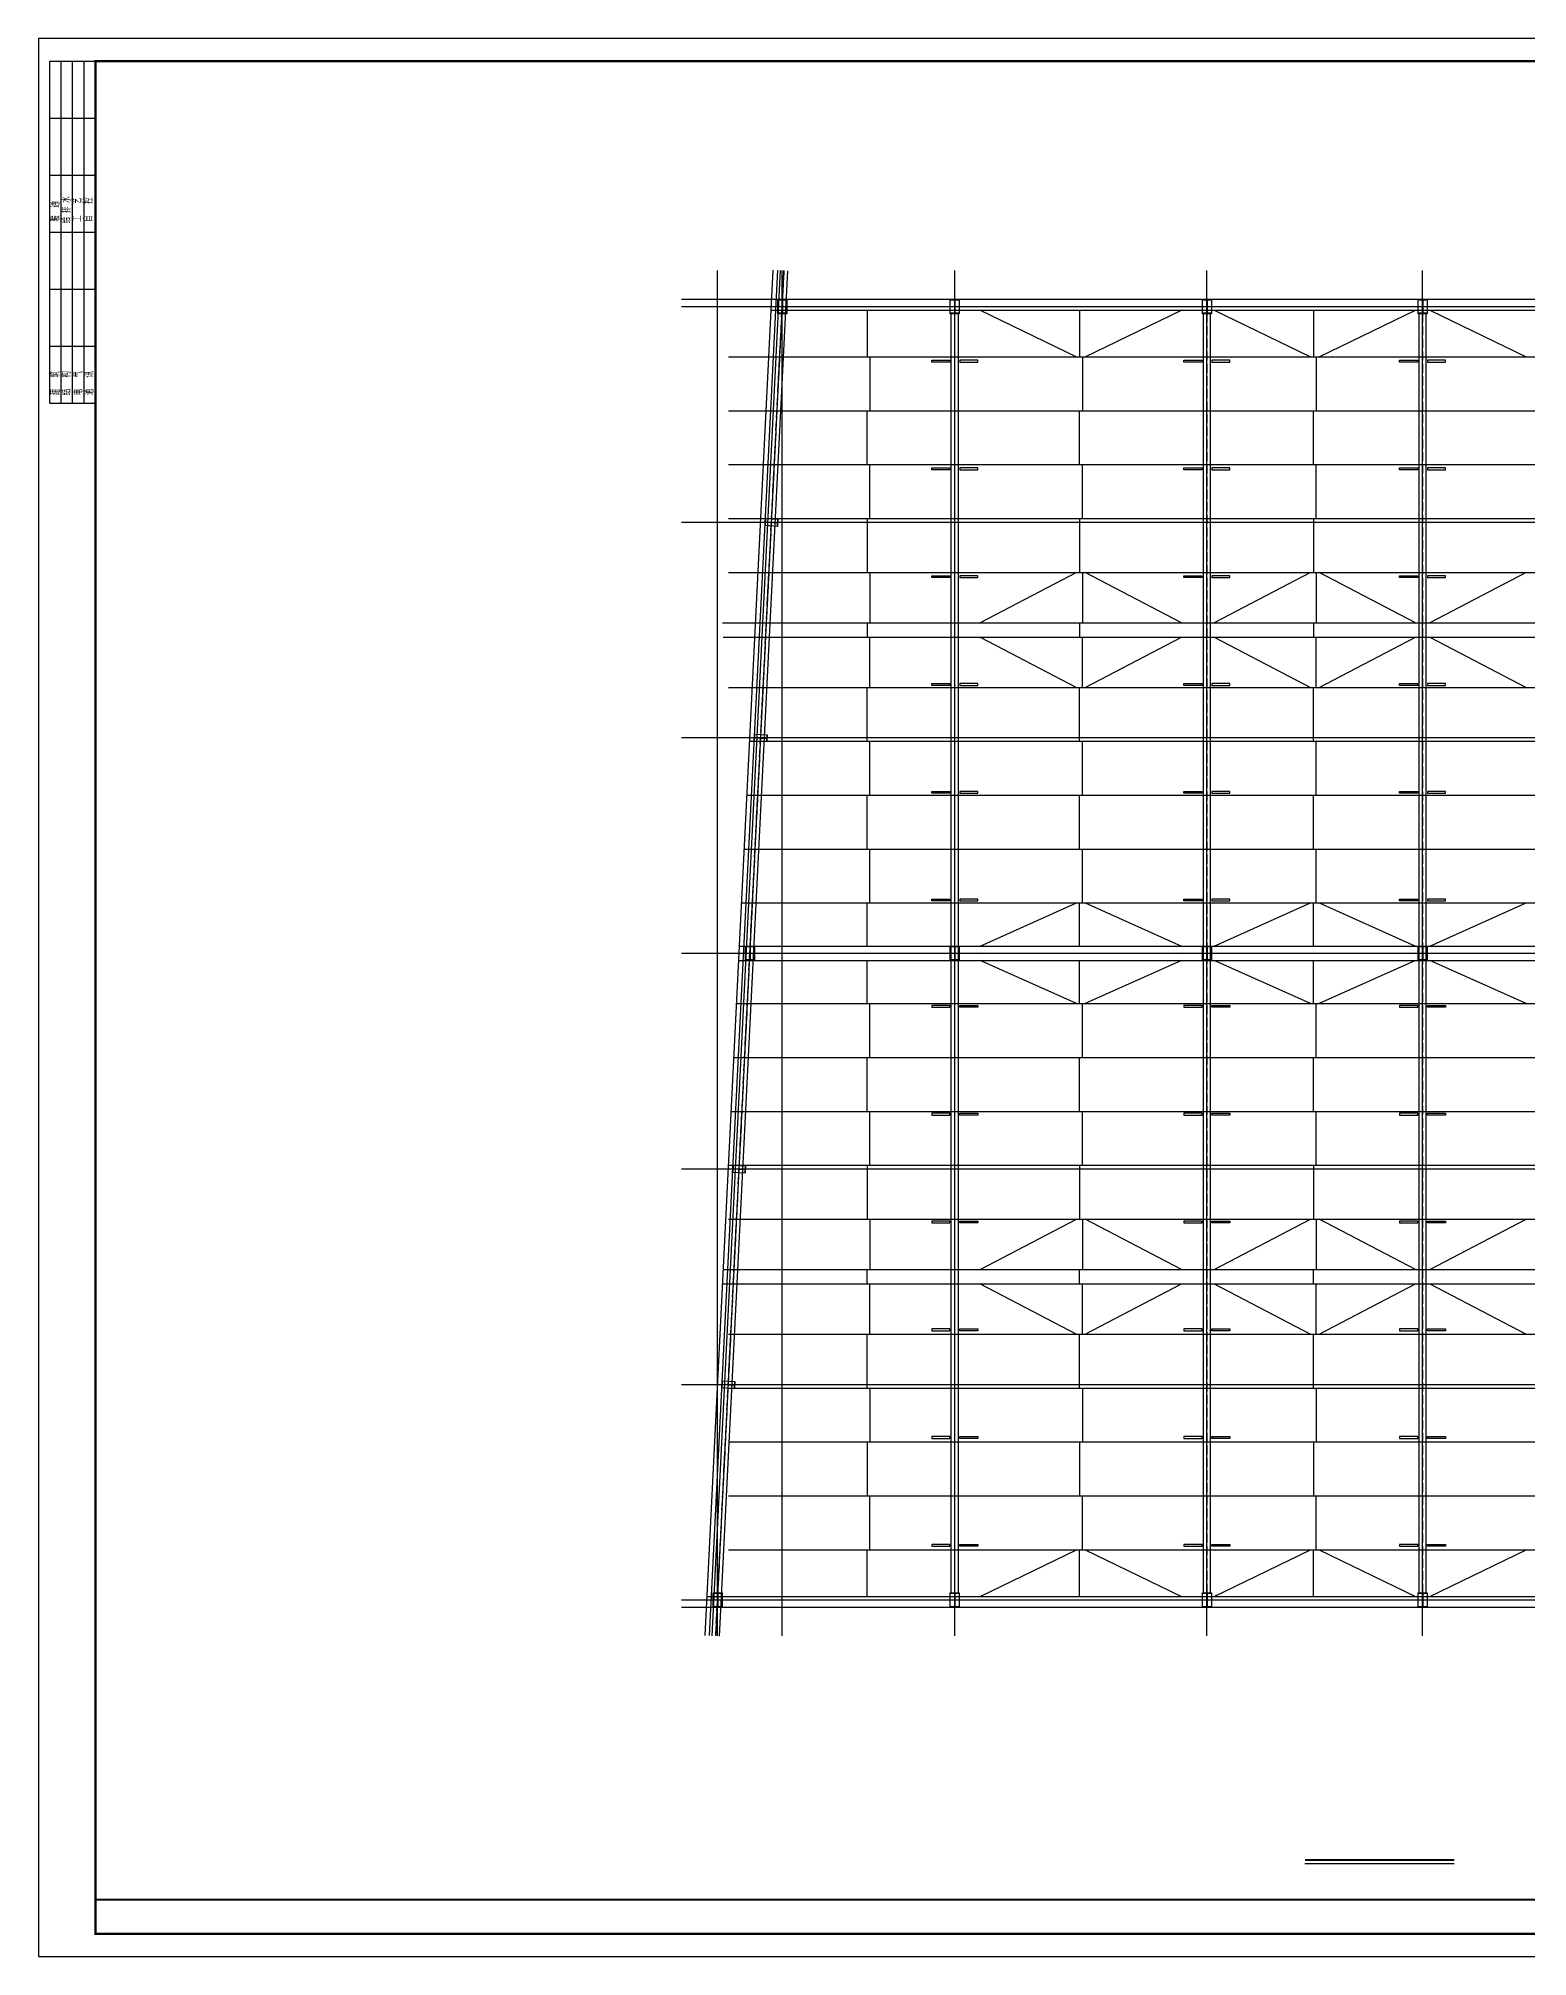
# Model space of a CAD drawing. Extents: x -125668 to 750753, y -248879 to 73241.
# Drawn here: x 409260 to 450690, y -3507 to 49881 of the extents above; entities that cross this region are included whole.
import ezdxf

# ---------------------------------------------------------------- set-up
doc = ezdxf.new("R2010")
doc.units = 0
doc.header["$LTSCALE"] = 1000
doc.header["$MEASUREMENT"] = 0
doc.linetypes.add('DASH', pattern=[0.35, 0.25, -0.1])
for name, color, linetype in [('_TCH_MASK', 7, 'Continuous'), ('DOTE', 1, 'Continuous'), ('PUB_TITLE', 4, 'Continuous')]:
    doc.layers.add(name, color=color, linetype=linetype)
doc.styles.get("Standard").update_dxf_attribs({"font": 'gbenor.shx', "bigfont": 'gbcbig.shx'})

# ---------------------------------------------------------------- blocks, each defined once
blk = doc.blocks.new('$titleblk$00000095')
for p, q in [((-150, 20), (-150, 0)), ((-150, 20), (0, 20)), ((-125, 20), (-125, 0)), ((-100, 20), (-100, 0)), ((-75, 20), (-75, 0)), ((-75, 20), (-75, 0)), ((-50, 20), (-50, 0)), ((-25, 20), (-25, 0)), ((0, 20), (0, 0)), ((-150, 15), (-75, 15)), ((-150, 10), (-75, 10)), ((-75, 15), (0, 15)), ((-75, 10), (0, 10)), ((-150, 5), (-75, 5)), ((-75, 5), (0, 5))]:
    blk.add_line(p, q)
at = {"width": 0.8}
for s, p in [('建   筑', (-146.45, 15.65)), ('暖  通', (-70.35, 15.73)), ('结   构', (-146.45, 10.91)), ('电   气', (-146.45, 5.65)), ('给 排 水', (-71.03, 10.9)), ('工   艺', (-70.35, 6.13)), ('通   讯', (-146.45, 0.88)), ('自   控', (-70.35, 1.24))]:
    blk.add_text(s, height=3.509, dxfattribs=at).set_placement(p)
blk = doc.blocks.new('新块')
at = {"layer": 'PUB_TITLE'}
blk.add_lwpolyline([(-47560, 0), (0, 0), (0, 33640), (-47560, 33640)], close=True, dxfattribs=at)
at = {"layer": 'PUB_TITLE', "const_width": 40}
blk.add_lwpolyline([(-46560, 400), (-400, 400), (-400, 33240), (-46560, 33240)], close=True, dxfattribs=at)
at = {"layer": 'PUB_TITLE', "const_width": 32}
blk.add_lwpolyline([(-400, 1000), (-46560, 1000)], dxfattribs=at)
at = {"layer": 'PUB_TITLE', "xscale": 40, "yscale": 40, "zscale": 40, "rotation": 90}
blk.add_blockref('$titleblk$00000095', (-46560, 33240), dxfattribs=at)
for tag, p in [('审定人', (-8147, 838)), ('审核人', (-8147, 641)), ('设计负责人', (-6745, 649)), ('校对', (-6621, 837)), ('工程名称', (-5026, 781)), ('图名', (-3347, 649)), ('日期', (-905, 632)), ('阶段', (-810, 832)), ('项目负责人', (-8228, 444)), ('设计人', (-6659, 447)), ('项目名称', (-5026, 479)), ('图号', (-1657, 502)), ('比例', (-810, 446))]:
    blk.add_attdef(tag, p, '', height=120)

msp = doc.modelspace()

# ---------------------------------------------------------------- linework, layer by layer
for p, q in [((429830, 42619), (430080, 42619)), ((429830, 42219), (429830, 42619)), ((429830, 42607), (430080, 42607)), ((430080, 42231), (429830, 42231)), ((430080, 42219), (429830, 42219)), ((429951, 42607), (429951, 42231)), ((429959, 42607), (429959, 42231)), ((430080, 42619), (430080, 42219)), ((432315, 42319), (432315, 41019)), ((434630, 42619), (434880, 42619)), ((434630, 42219), (434630, 42619)), ((434630, 42607), (434880, 42607)), ((434880, 42231), (434630, 42231)), ((434880, 42219), (434630, 42219)), ((434655, 6619), (434655, 42219)), ((434751, 42607), (434751, 42231)), ((434759, 42607), (434759, 42231)), ((434855, 6619), (434855, 42219)), ((434880, 42619), (434880, 42219)), ((435462.5, 42319), (438142.5, 41019)), ((438222.5, 42319), (438222.5, 41019)), ((438382.5, 41019), (441062.5, 42319)), ((441645, 42619), (441895, 42619)), ((441645, 42219), (441645, 42619)), ((441645, 42607), (441895, 42607)), ((441895, 42231), (441645, 42231)), ((441895, 42219), (441645, 42219)), ((441670, 6619), (441670, 42219)), ((441766, 42607), (441766, 42231)), ((441774, 42607), (441774, 42231)), ((441870, 6619), (441870, 42219)), ((441895, 42619), (441895, 42219)), ((441970, 42319), (444650, 41019)), ((444730, 42319), (444730, 41019)), ((444890, 41019), (447570, 42319)), ((447645, 42619), (447895, 42619)), ((447645, 42219), (447645, 42619)), ((447645, 42607), (447895, 42607)), ((447895, 42231), (447645, 42231)), ((447895, 42219), (447645, 42219)), ((447670, 6619), (447670, 42219)), ((447766, 42607), (447766, 42231)), ((447774, 42607), (447774, 42231)), ((447870, 6619), (447870, 42219)), ((447895, 42619), (447895, 42219)), ((447970, 42319), (450650, 41019)), ((432395, 41019), (432395, 39519)), ((438302.5, 41019), (438302.5, 39519)), ((444810, 41019), (444810, 39519)), ((432315, 38019), (432315, 39519)), ((438222.5, 38019), (438222.5, 39519)), ((444730, 38019), (444730, 39519)), ((432395, 36519), (432395, 38019)), ((438302.5, 36519), (438302.5, 38019)), ((444810, 36519), (444810, 38019)), ((429474.5, 36319.1), (429485.5, 36518.8)), ((429824, 36300), (429474.5, 36319.1)), ((429484.5, 36318.6), (429495.5, 36518.3)), ((429485.5, 36518.8), (429834.9, 36499.7)), ((429489.8, 36415.5), (429819.3, 36397.4)), ((429490.2, 36421.4), (429819.7, 36403.4)), ((429825, 36500.3), (429814, 36300.6)), ((429834.9, 36499.7), (429824, 36300)), ((432315, 36519), (432315, 35019)), ((438222.5, 36519), (438222.5, 35019)), ((444730, 36519), (444730, 35019)), ((432395, 35019), (432395, 33619)), ((438142.5, 35019), (435462.5, 33619)), ((438302.5, 35019), (438302.5, 33619)), ((441062.5, 33619), (438382.5, 35019)), ((444650, 35019), (441970, 33619)), ((444810, 35019), (444810, 33619)), ((447570, 33619), (444890, 35019)), ((450650, 35019), (447970, 33619)), ((428294.6, 33619), (466070, 33619)), ((428314.6, 33219), (466070, 33219)), ((432315, 33619), (432315, 33219)), ((432395, 31819), (432395, 33219)), ((435462.5, 33219), (438142.5, 31819)), ((438222.5, 33619), (438222.5, 33219)), ((438302.5, 31819), (438302.5, 33219)), ((438382.5, 31819), (441062.5, 33219)), ((441970, 33219), (444650, 31819)), ((444730, 33619), (444730, 33219)), ((444810, 31819), (444810, 33219)), ((444890, 31819), (447570, 33219)), ((447970, 33219), (450650, 31819)), ((432315, 30319), (432315, 31819)), ((438222.5, 30319), (438222.5, 31819)), ((444730, 30319), (444730, 31819)), ((429174.5, 30319.1), (429185.5, 30518.8)), ((429184.5, 30318.6), (429195.5, 30518.3)), ((429185.5, 30518.8), (429534.9, 30499.7)), ((429525, 30500.3), (429514, 30300.6)), ((429534.9, 30499.7), (429524, 30300)), ((429524, 30300), (429174.5, 30319.1)), ((429189.8, 30415.5), (429519.3, 30397.4)), ((429190.2, 30421.4), (429519.7, 30403.4)), ((432395, 28819), (432395, 30319)), ((438302.5, 28819), (438302.5, 30319)), ((444810, 28819), (444810, 30319)), ((432315, 27319), (432315, 28819)), ((438222.5, 27319), (438222.5, 28819)), ((444730, 27319), (444730, 28819)), ((432395, 25819), (432395, 27319)), ((438302.5, 25819), (438302.5, 27319)), ((444810, 25819), (444810, 27319)), ((432315, 24619), (432315, 25819)), ((435462.5, 24619), (438142.5, 25819)), ((438222.5, 24619), (438222.5, 25819)), ((438382.5, 25819), (441062.5, 24619)), ((441970, 24619), (444650, 25819)), ((441970, 24619), (444650, 25819)), ((444730, 24619), (444730, 25819)), ((444890, 25819), (447570, 24619)), ((444890, 25819), (447570, 24619)), ((447970, 24619), (450650, 25819)), ((447970, 24619), (450650, 25819)), ((428930, 24619), (429180, 24619)), ((428930, 24219), (428930, 24619)), ((428930, 24607), (429180, 24607)), ((429051, 24607), (429051, 24231)), ((429059, 24607), (429059, 24231)), ((429180, 24619), (429180, 24219)), ((434630, 24619), (434880, 24619)), ((434630, 24219), (434630, 24619)), ((434630, 24607), (434880, 24607)), ((434751, 24607), (434751, 24231)), ((434759, 24607), (434759, 24231)), ((434880, 24619), (434880, 24219)), ((441645, 24619), (441895, 24619)), ((441645, 24219), (441645, 24619)), ((441645, 24607), (441895, 24607)), ((441766, 24607), (441766, 24231)), ((441774, 24607), (441774, 24231)), ((441895, 24619), (441895, 24219)), ((447645, 24619), (447895, 24619)), ((447645, 24219), (447645, 24619)), ((447645, 24607), (447895, 24607)), ((447766, 24607), (447766, 24231)), ((447774, 24607), (447774, 24231)), ((447895, 24619), (447895, 24219)), ((429180, 24231), (428930, 24231)), ((429180, 24219), (428930, 24219)), ((432315, 23019), (432315, 24219)), ((434880, 24231), (434630, 24231)), ((434880, 24219), (434630, 24219)), ((438142.5, 23019), (435462.5, 24219)), ((438222.5, 23019), (438222.5, 24219)), ((441062.5, 24219), (438382.5, 23019)), ((441895, 24231), (441645, 24231)), ((441895, 24219), (441645, 24219)), ((444650, 23019), (441970, 24219)), ((444650, 23019), (441970, 24219)), ((444730, 23019), (444730, 24219)), ((447570, 24219), (444890, 23019)), ((447570, 24219), (444890, 23019)), ((447895, 24231), (447645, 24231)), ((447895, 24219), (447645, 24219)), ((450650, 23019), (447970, 24219)), ((450650, 23019), (447970, 24219)), ((432395, 21519), (432395, 23019)), ((438302.5, 21519), (438302.5, 23019)), ((444810, 21519), (444810, 23019)), ((432315, 20019), (432315, 21519)), ((438222.5, 20019), (438222.5, 21519)), ((444730, 20019), (444730, 21519)), ((432395, 18519), (432395, 20019)), ((438302.5, 18519), (438302.5, 20019)), ((444810, 18519), (444810, 20019)), ((428574.5, 18319.1), (428585.5, 18518.8)), ((428924, 18300), (428574.5, 18319.1)), ((428584.5, 18318.6), (428595.5, 18518.3)), ((428585.5, 18518.8), (428934.9, 18499.7)), ((428589.8, 18415.5), (428919.3, 18397.4)), ((428590.2, 18421.4), (428919.7, 18403.4)), ((428925, 18500.3), (428914, 18300.6)), ((428934.9, 18499.7), (428924, 18300)), ((432315, 18519), (432315, 17019)), ((438222.5, 18519), (438222.5, 17019)), ((444730, 18519), (444730, 17019)), ((432395, 17019), (432395, 15619)), ((435462.5, 15619), (438142.5, 17019)), ((438302.5, 17019), (438302.5, 15619)), ((441062.5, 15619), (438382.5, 17019)), ((441970, 15619), (444650, 17019)), ((444810, 17019), (444810, 15619)), ((447570, 15619), (444890, 17019)), ((447970, 15619), (450650, 17019)), ((428314.6, 15619), (466070, 15619)), ((432315, 15219), (432315, 15619)), ((438222.5, 15219), (438222.5, 15619)), ((444730, 15219), (444730, 15619)), ((428294.6, 15219), (466070, 15219)), ((432395, 13819), (432395, 15219)), ((435462.5, 15219), (438142.5, 13819)), ((438302.5, 13819), (438302.5, 15219)), ((438382.5, 13819), (441062.5, 15219)), ((441970, 15219), (444650, 13819)), ((444810, 13819), (444810, 15219)), ((444890, 13819), (447570, 15219)), ((447970, 15219), (450650, 13819)), ((432315, 12319), (432315, 13819)), ((438222.5, 12319), (438222.5, 13819)), ((444730, 12319), (444730, 13819)), ((428274.5, 12319.2), (428285.5, 12518.9)), ((428624, 12300), (428274.5, 12319.2)), ((428284.5, 12318.6), (428295.5, 12518.3)), ((428285.5, 12518.9), (428634.9, 12499.7)), ((428289.8, 12415.5), (428619.3, 12397.4)), ((428290.2, 12421.5), (428619.7, 12403.4)), ((428625, 12500.3), (428614, 12300.6)), ((428634.9, 12499.7), (428624, 12300)), ((432395, 12319), (432395, 10819)), ((438302.5, 12319), (438302.5, 10819)), ((444810, 12319), (444810, 10819)), ((432315, 10819), (432315, 9319)), ((438222.5, 10819), (438222.5, 9319)), ((444730, 10819), (444730, 9319)), ((432395, 7819), (432395, 9319)), ((438302.5, 7819), (438302.5, 9319)), ((444810, 7819), (444810, 9319)), ((432315, 6519), (432315, 7819)), ((435462.5, 6519), (438142.5, 7819)), ((438222.5, 6519), (438222.5, 7819)), ((438382.5, 7819), (441062.5, 6519)), ((441970, 6519), (444650, 7819)), ((444730, 6519), (444730, 7819)), ((444890, 7819), (447570, 6519)), ((447970, 6519), (450650, 7819)), ((428030, 6619), (428280, 6619)), ((428030, 6219), (428030, 6619)), ((428030, 6607), (428280, 6607)), ((428151, 6607), (428151, 6231)), ((428159, 6607), (428159, 6231)), ((428280, 6619), (428280, 6219)), ((434630, 6619), (434880, 6619)), ((434630, 6219), (434630, 6619)), ((434630, 6607), (434880, 6607)), ((434751, 6607), (434751, 6231)), ((434759, 6607), (434759, 6231)), ((434880, 6619), (434880, 6219)), ((441645, 6619), (441895, 6619)), ((441645, 6219), (441645, 6619)), ((441645, 6607), (441895, 6607)), ((441766, 6607), (441766, 6231)), ((441774, 6607), (441774, 6231)), ((441895, 6619), (441895, 6219)), ((447645, 6619), (447895, 6619)), ((447645, 6219), (447645, 6619)), ((447645, 6607), (447895, 6607)), ((447766, 6607), (447766, 6231)), ((447774, 6607), (447774, 6231)), ((447895, 6619), (447895, 6219)), ((428280, 6231), (428030, 6231)), ((428280, 6219), (428030, 6219)), ((434880, 6231), (434630, 6231)), ((434880, 6219), (434630, 6219)), ((441895, 6231), (441645, 6231)), ((441895, 6219), (441645, 6219)), ((447895, 6231), (447645, 6231)), ((447895, 6219), (447645, 6219)), ((448650, -924), (444492.4, -924))]:
    msp.add_line(p, q)
at = {"linetype": 'DASH'}
for p, q in [((434752, 6619), (434752, 42219)), ((434758, 6619), (434758, 42219)), ((441767, 6619), (441767, 42219)), ((441773, 6619), (441773, 42219)), ((447767, 6619), (447767, 42219)), ((447773, 6619), (447773, 42219))]:
    msp.add_line(p, q, dxfattribs=at)
for points in [[(434616.5, 40873), (434115, 40873), (434115, 40924.5), (434616.5, 40924.5)], [(434893.5, 40873), (435395, 40873), (435395, 40924.5), (434893.5, 40924.5)], [(441631.5, 40873), (441130, 40873), (441130, 40924.5), (441631.5, 40924.5)], [(441908.5, 40873), (442410, 40873), (442410, 40924.5), (441908.5, 40924.5)], [(447631.5, 40873), (447130, 40873), (447130, 40924.5), (447631.5, 40924.5)], [(447908.5, 40873), (448410, 40873), (448410, 40924.5), (447908.5, 40924.5)], [(434616.5, 37873), (434115, 37873), (434115, 37924.5), (434616.5, 37924.5)], [(434893.5, 37873), (435395, 37873), (435395, 37924.5), (434893.5, 37924.5)], [(441631.5, 37873), (441130, 37873), (441130, 37924.5), (441631.5, 37924.5)], [(441908.5, 37873), (442410, 37873), (442410, 37924.5), (441908.5, 37924.5)], [(447631.5, 37873), (447130, 37873), (447130, 37924.5), (447631.5, 37924.5)], [(447908.5, 37873), (448410, 37873), (448410, 37924.5), (447908.5, 37924.5)], [(434616.5, 34873), (434115, 34873), (434115, 34924.5), (434616.5, 34924.5)], [(434893.5, 34873), (435395, 34873), (435395, 34924.5), (434893.5, 34924.5)], [(441631.5, 34873), (441130, 34873), (441130, 34924.5), (441631.5, 34924.5)], [(441908.5, 34873), (442410, 34873), (442410, 34924.5), (441908.5, 34924.5)], [(447631.5, 34873), (447130, 34873), (447130, 34924.5), (447631.5, 34924.5)], [(447908.5, 34873), (448410, 34873), (448410, 34924.5), (447908.5, 34924.5)], [(434616.5, 31873), (434115, 31873), (434115, 31924.5), (434616.5, 31924.5)], [(434893.5, 31873), (435395, 31873), (435395, 31924.5), (434893.5, 31924.5)], [(441631.5, 31873), (441130, 31873), (441130, 31924.5), (441631.5, 31924.5)], [(441908.5, 31873), (442410, 31873), (442410, 31924.5), (441908.5, 31924.5)], [(447631.5, 31873), (447130, 31873), (447130, 31924.5), (447631.5, 31924.5)], [(447908.5, 31873), (448410, 31873), (448410, 31924.5), (447908.5, 31924.5)], [(434616.5, 28873), (434115, 28873), (434115, 28924.5), (434616.5, 28924.5)], [(434893.5, 28873), (435395, 28873), (435395, 28924.5), (434893.5, 28924.5)], [(441631.5, 28873), (441130, 28873), (441130, 28924.5), (441631.5, 28924.5)], [(441908.5, 28873), (442410, 28873), (442410, 28924.5), (441908.5, 28924.5)], [(447631.5, 28873), (447130, 28873), (447130, 28924.5), (447631.5, 28924.5)], [(447908.5, 28873), (448410, 28873), (448410, 28924.5), (447908.5, 28924.5)], [(434616.5, 25873), (434115, 25873), (434115, 25924.5), (434616.5, 25924.5)], [(434893.5, 25873), (435395, 25873), (435395, 25924.5), (434893.5, 25924.5)], [(441631.5, 25873), (441130, 25873), (441130, 25924.5), (441631.5, 25924.5)], [(441908.5, 25873), (442410, 25873), (442410, 25924.5), (441908.5, 25924.5)], [(447631.5, 25873), (447130, 25873), (447130, 25924.5), (447631.5, 25924.5)], [(447908.5, 25873), (448410, 25873), (448410, 25924.5), (447908.5, 25924.5)], [(434616.5, 22965), (434115, 22965), (434115, 22913.5), (434616.5, 22913.5)], [(434893.5, 22965), (435395, 22965), (435395, 22913.5), (434893.5, 22913.5)], [(441631.5, 22965), (441130, 22965), (441130, 22913.5), (441631.5, 22913.5)], [(441908.5, 22965), (442410, 22965), (442410, 22913.5), (441908.5, 22913.5)], [(447631.5, 22965), (447130, 22965), (447130, 22913.5), (447631.5, 22913.5)], [(447908.5, 22965), (448410, 22965), (448410, 22913.5), (447908.5, 22913.5)], [(434616.5, 19965), (434115, 19965), (434115, 19913.5), (434616.5, 19913.5)], [(434893.5, 19965), (435395, 19965), (435395, 19913.5), (434893.5, 19913.5)], [(441631.5, 19965), (441130, 19965), (441130, 19913.5), (441631.5, 19913.5)], [(441908.5, 19965), (442410, 19965), (442410, 19913.5), (441908.5, 19913.5)], [(447631.5, 19965), (447130, 19965), (447130, 19913.5), (447631.5, 19913.5)], [(447908.5, 19965), (448410, 19965), (448410, 19913.5), (447908.5, 19913.5)], [(434616.5, 16965), (434115, 16965), (434115, 16913.5), (434616.5, 16913.5)], [(434893.5, 16965), (435395, 16965), (435395, 16913.5), (434893.5, 16913.5)], [(441631.5, 16965), (441130, 16965), (441130, 16913.5), (441631.5, 16913.5)], [(441908.5, 16965), (442410, 16965), (442410, 16913.5), (441908.5, 16913.5)], [(447631.5, 16965), (447130, 16965), (447130, 16913.5), (447631.5, 16913.5)], [(447908.5, 16965), (448410, 16965), (448410, 16913.5), (447908.5, 16913.5)], [(434616.5, 13965), (434115, 13965), (434115, 13913.5), (434616.5, 13913.5)], [(434893.5, 13965), (435395, 13965), (435395, 13913.5), (434893.5, 13913.5)], [(441631.5, 13965), (441130, 13965), (441130, 13913.5), (441631.5, 13913.5)], [(441908.5, 13965), (442410, 13965), (442410, 13913.5), (441908.5, 13913.5)], [(447631.5, 13965), (447130, 13965), (447130, 13913.5), (447631.5, 13913.5)], [(447908.5, 13965), (448410, 13965), (448410, 13913.5), (447908.5, 13913.5)], [(434616.5, 10965), (434115, 10965), (434115, 10913.5), (434616.5, 10913.5)], [(434893.5, 10965), (435395, 10965), (435395, 10913.5), (434893.5, 10913.5)], [(441631.5, 10965), (441130, 10965), (441130, 10913.5), (441631.5, 10913.5)], [(441908.5, 10965), (442410, 10965), (442410, 10913.5), (441908.5, 10913.5)], [(447631.5, 10965), (447130, 10965), (447130, 10913.5), (447631.5, 10913.5)], [(447908.5, 10965), (448410, 10965), (448410, 10913.5), (447908.5, 10913.5)], [(434616.5, 7965), (434115, 7965), (434115, 7913.5), (434616.5, 7913.5)], [(434893.5, 7965), (435395, 7965), (435395, 7913.5), (434893.5, 7913.5)], [(441631.5, 7965), (441130, 7965), (441130, 7913.5), (441631.5, 7913.5)], [(441908.5, 7965), (442410, 7965), (442410, 7913.5), (441908.5, 7913.5)], [(447631.5, 7965), (447130, 7965), (447130, 7913.5), (447631.5, 7913.5)], [(447908.5, 7965), (448410, 7965), (448410, 7913.5), (447908.5, 7913.5)]]:
    msp.add_lwpolyline(points, close=True)
at = {"const_width": 50}
msp.add_lwpolyline([(444492.4, -816.7), (448650, -816.7)], dxfattribs=at)
at = {"layer": 'DOTE'}
for p, q in [((427805.4, 5435.2), (429705.3, 43432.7)), ((427930.3, 5429), (429830.2, 43426.5)), ((428005.2, 5425.2), (429905.1, 43422.8)), ((428105.1, 5420.3), (430004.9, 43417.8)), ((428155, 5419), (428155, 43419)), ((428204.9, 5415.3), (430104.8, 43412.8)), ((429955, 5419), (429955, 43419)), ((434755, 5419), (434755, 43419)), ((441770, 5419), (441770, 43419)), ((447770, 5419), (447770, 43419)), ((427155, 42619), (466770, 42619)), ((427155, 42419), (466770, 42419)), ((429649.6, 42319), (466070, 42319)), ((428459.6, 41019), (466070, 41019)), ((428459.6, 39519), (466070, 39519)), ((428459.6, 38019), (466070, 38019)), ((427155, 36419), (466770, 36419)), ((428459.6, 36519), (466070, 36519)), ((428459.6, 35019), (466070, 35019)), ((428459.6, 31819), (466070, 31819)), ((427155, 30419), (466770, 30419)), ((429049.6, 30319), (466070, 30319)), ((428974.6, 28819), (466070, 28819)), ((428899.6, 27319), (466070, 27319)), ((428824.6, 25819), (466070, 25819)), ((428755, 24619), (466070, 24619)), ((427155, 24419), (466770, 24419)), ((428755, 24219), (466070, 24219)), ((428684.6, 23019), (466070, 23019)), ((428609.6, 21519), (466070, 21519)), ((428534.6, 20019), (466070, 20019)), ((427155, 18419), (466770, 18419)), ((428459.6, 18519), (466070, 18519)), ((428459.6, 17019), (466070, 17019)), ((428459.6, 13819), (466070, 13819)), ((427155, 12419), (466770, 12419)), ((428459.6, 12319), (466070, 12319)), ((428459.6, 10819), (466070, 10819)), ((428459.6, 9319), (466070, 9319)), ((428459.6, 7819), (466070, 7819)), ((427155, 6419), (466770, 6419)), ((427859.6, 6519), (466070, 6519)), ((427155, 6219), (466770, 6219))]:
    msp.add_line(p, q, dxfattribs=at)
at = {"layer": 'DOTE', "linetype": 'DASH'}
for p, q in [((428102.1, 5420.4), (430001.9, 43417.9)), ((428108.1, 5420.1), (430007.9, 43417.6))]:
    msp.add_line(p, q, dxfattribs=at)

# ---------------------------------------------------------------- block references
at = {"layer": '_TCH_MASK', "color": 0, "lineweight": 15, "xscale": 1.587037197983591, "yscale": 1.587037197733252, "zscale": 1.587037197782295}
msp.add_blockref('新块', (484739.3, -3506.8), dxfattribs=at)

doc.saveas('drawing.dxf')
